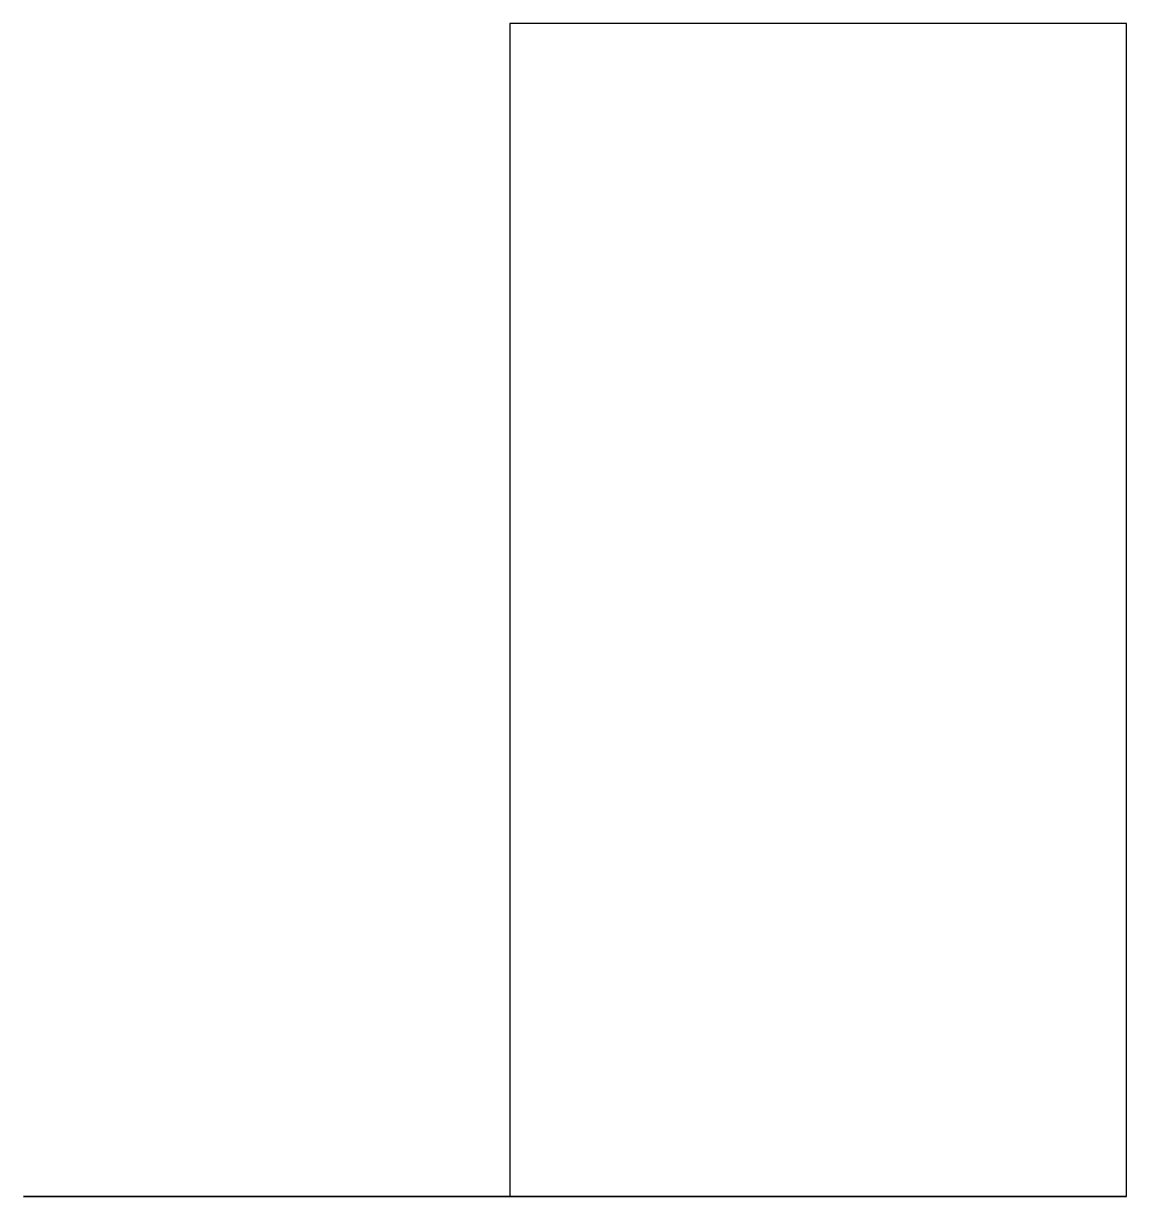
# Model space of a CAD drawing. Header units: millimetres. Extents: x -4.4 to 5.6, y 0 to 10.6.
import ezdxf

# ---------------------------------------------------------------- set-up
doc = ezdxf.new("R2010")
doc.units = ezdxf.units.MM

msp = doc.modelspace()

# ---------------------------------------------------------------- linework, layer by layer
for points in [[(0, 0), (5.585, 0), (5.585, 10.621), (0, 10.621)], [(0, 0), (0, 0), (0, 0), (0, 0)]]:
    msp.add_lwpolyline(points, close=True)
at = {"extrusion": (0, -1, 0)}
msp.add_lwpolyline([(4.908, 2.291), (-4.405, -4.606), (-3.728, -5.494), (5.585, 1.402)], close=True, dxfattribs=at)

doc.saveas('drawing.dxf')
